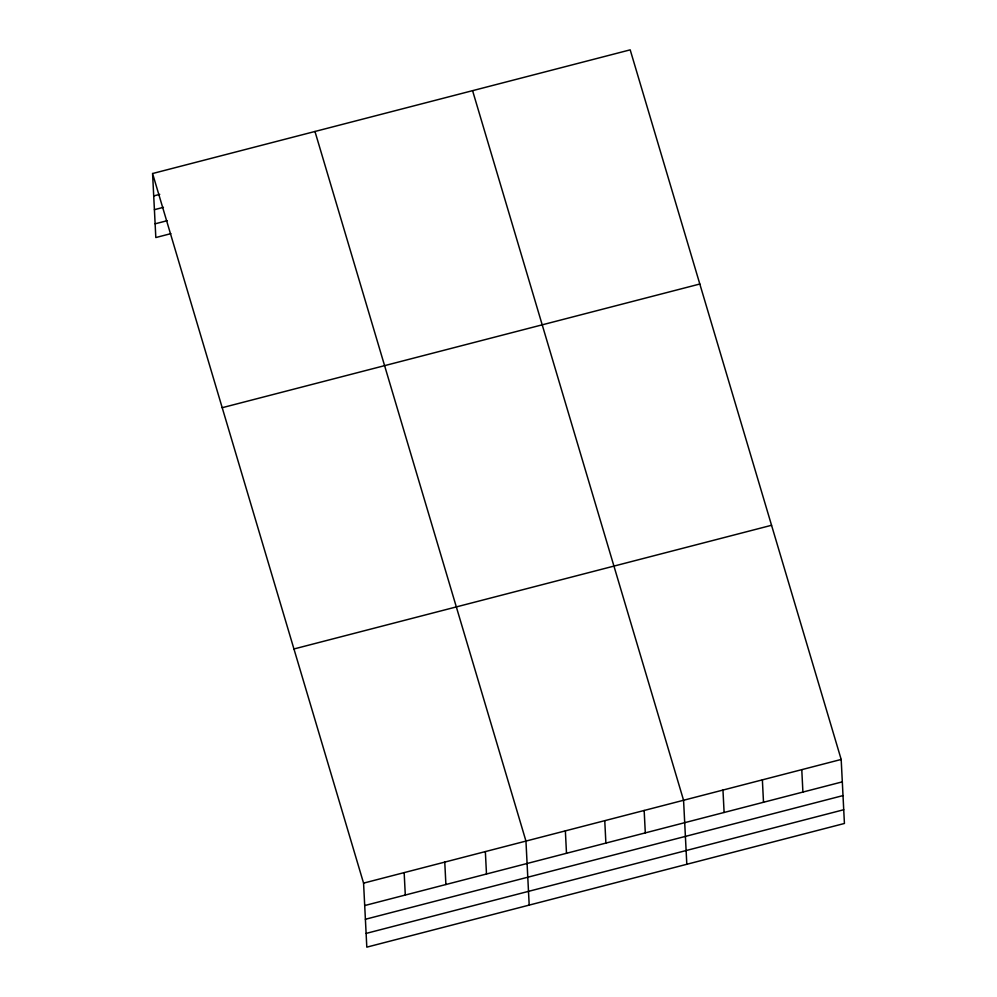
<?xml version="1.0" encoding="UTF-8"?>
<svg xmlns="http://www.w3.org/2000/svg" width="997" height="997" viewBox="0 0 997 997"><rect width="100%" height="100%" fill="white"/><g stroke="black" fill="none" stroke-linecap="round" stroke-linejoin="round"><path stroke-width="1.5" d="M152.578 173.528L630.191 49.85L841.181 759.452L844.422 823.472L366.809 947.15L363.569 883.13L152.578 173.528L155.819 237.548L170.861 233.647M153.712 195.935L159.732 194.378M154.41 209.669L163.433 207.339M155.133 223.814L167.16 220.698M222.206 407.698L699.819 284.02M293.941 648.972L771.553 525.282M363.569 883.13L841.181 759.452M364.703 905.55L842.315 781.86M365.401 919.271L843.001 795.594M366.111 933.416L843.724 809.738M472.578 90.665L683.568 800.267L686.808 864.287M314.965 131.479L525.955 841.082L529.195 905.102M801.775 769.659L802.909 792.067M762.369 779.866L763.503 802.273M722.962 790.06L724.109 812.468M644.162 810.474L645.296 832.881M604.755 820.681L605.889 843.088M565.361 830.875L566.495 853.295M485.352 851.6L486.486 874.008M444.762 862.106L445.896 884.513M404.159 872.624L405.293 895.032"/></g></svg>
